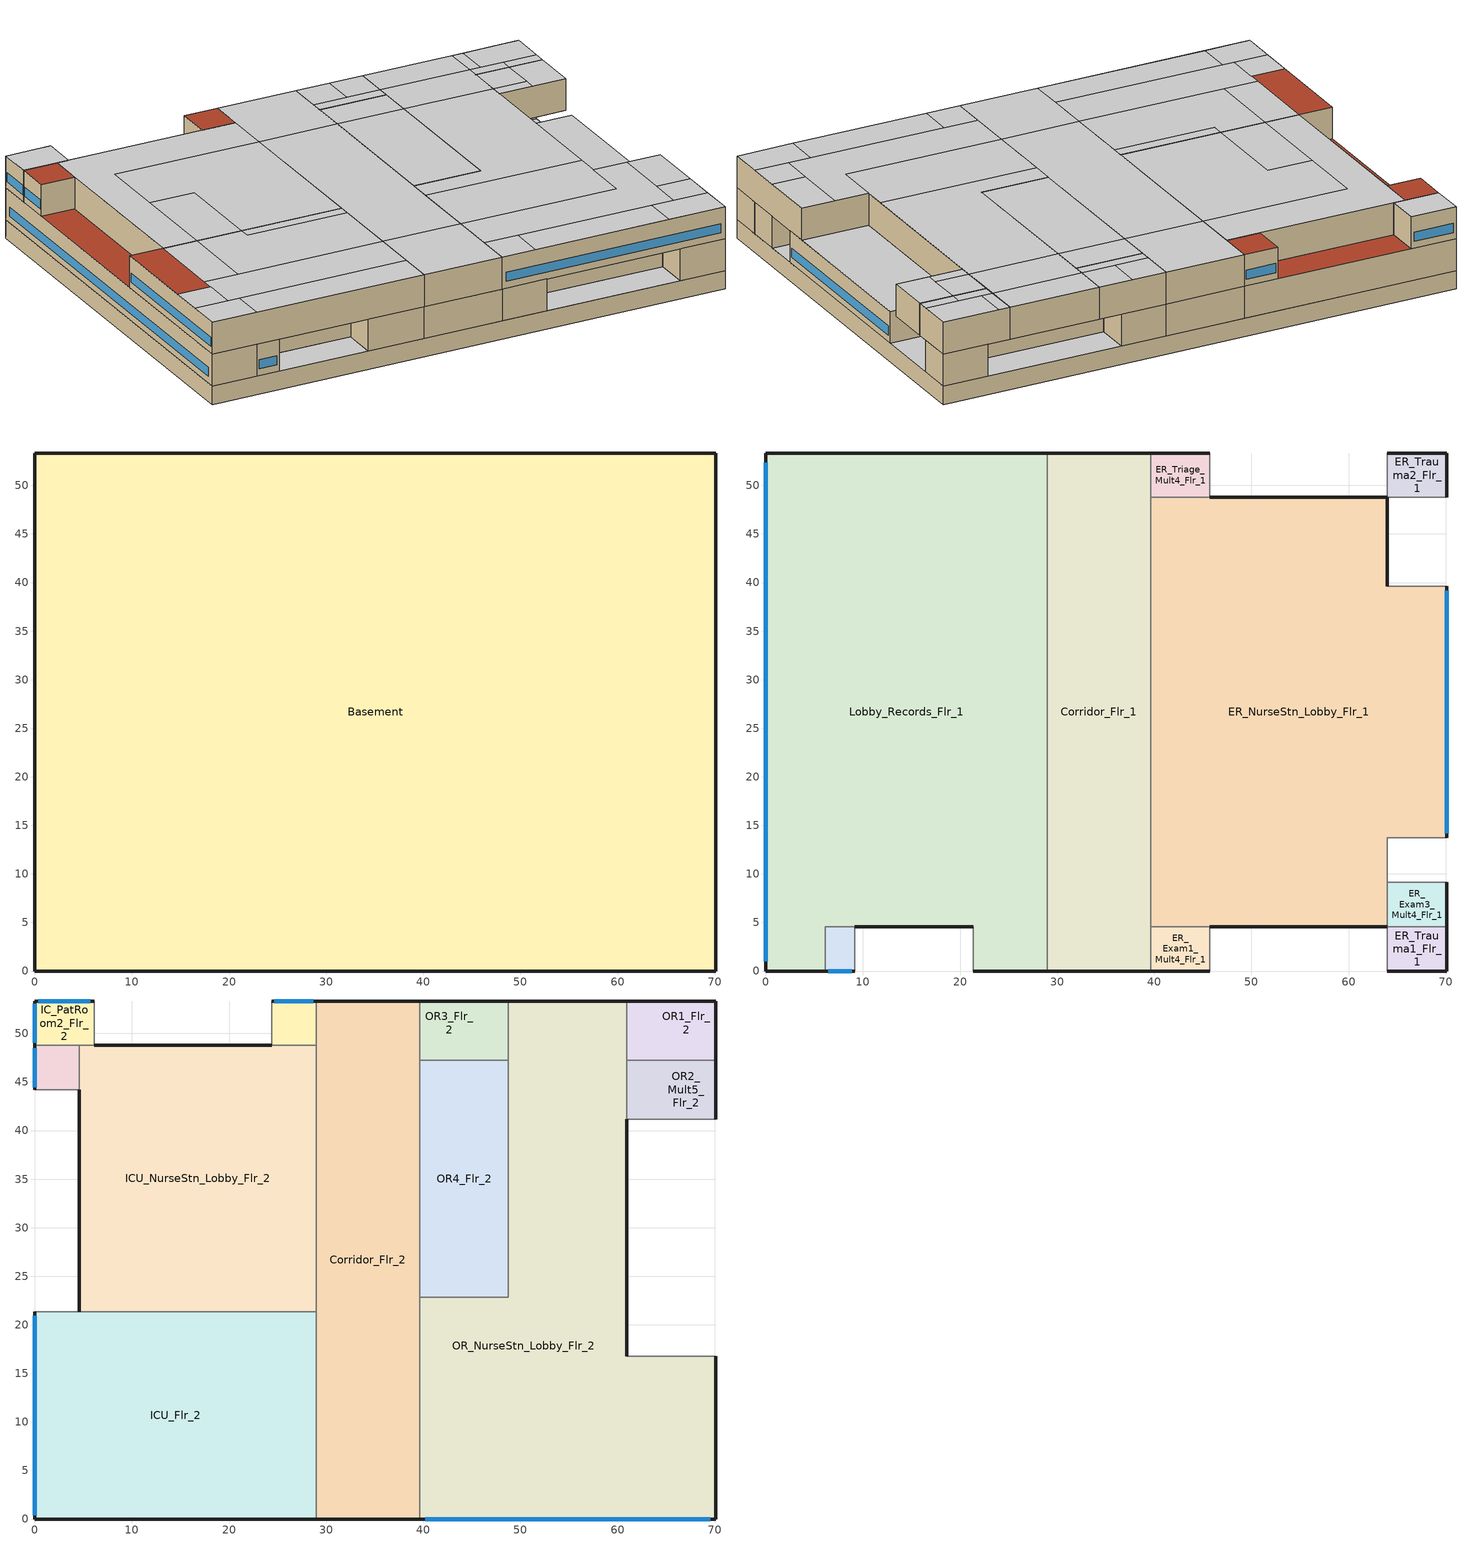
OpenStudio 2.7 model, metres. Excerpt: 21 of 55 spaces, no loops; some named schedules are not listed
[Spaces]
Basement
 floor ground (Basement Floor construction): 70.1,53.34 70.1,0 0,0 0,53.34 z-2.44
 wall ground (Basement Wall construction): 70.1,53.34 0,53.34 0,0 70.1,0 70.1,53.34 z-2.44:0
 ceiling adiabatic (Floor Adiabatic construction): 39.62,0 39.62,53.34 28.96,53.34 28.96,0 z0; 70.1,4.57 70.1,9.14 64.01,9.14 64.01,4.57 z0; 9.14,0 9.14,4.57 6.1,4.57 6.1,0 z0; 45.72,0 45.72,4.57 39.62,4.57 39.62,0 z0; 28.96,0 28.96,53.34 0,53.34 0,0 6.1,0 6.1,4.57 21.34,4.57 21.34,0 z0; 45.72,48.77 45.72,53.34 39.62,53.34 39.62,48.77 z0; 70.1,48.77 70.1,53.34 64.01,53.34 64.01,48.77 z0; 70.1,0 70.1,4.57 64.01,4.57 64.01,0 z0; 64.01,4.57 64.01,13.72 70.1,13.72 70.1,39.62 64.01,39.62 64.01,48.77 39.62,48.77 39.62,4.57 z0; 64.01,0 64.01,4.57 45.72,4.57 45.72,0 z0; 64.01,48.77 64.01,53.34 45.72,53.34 45.72,48.77 z0; 70.1,39.62 70.1,48.77 64.01,48.77 64.01,39.62 z0; 70.1,9.14 70.1,13.72 64.01,13.72 64.01,9.14 z0; 21.34,0 21.34,4.57 9.14,4.57 9.14,0 z0
ER_Exam3_Mult4_Flr_1
 floor adiabatic (Floor Adiabatic construction): 70.1,9.14 70.1,4.57 64.01,4.57 64.01,9.14 z0
 wall outside: 70.1,4.57 70.1,9.14 z0:4.27
 wall to ER_NurseStn_Lobby_Flr_1: 64.01,9.14 64.01,4.57 z0:4.27
 wall to ER_Trauma1_Flr_1: 64.01,4.57 70.1,4.57 z0:4.27
 wall adiabatic (Wall Adiabatic construction): 70.1,9.14 64.01,9.14 z0:4.27
Corridor_Flr_1
 floor adiabatic (Floor Adiabatic construction): 39.62,53.34 39.62,0 28.96,0 28.96,53.34 z0
 wall outside: 28.96,0 39.62,0 / 39.62,53.34 28.96,53.34 z0:4.27
 wall to Lobby_Records_Flr_1: 28.96,53.34 28.96,15.24 28.96,0 z0:4.27
 wall to ER_Exam1_Mult4_Flr_1: 39.62,0 39.62,4.57 z0:4.27
 wall to ER_Triage_Mult4_Flr_1: 39.62,48.77 39.62,53.34 z0:4.27
 wall to ER_NurseStn_Lobby_Flr_1: 39.62,4.57 39.62,48.77 z0:4.27
ER_NurseStn_Lobby_Flr_1
 floor adiabatic (Floor Adiabatic construction): 64.01,48.77 64.01,39.62 70.1,39.62 70.1,13.72 64.01,13.72 64.01,4.57 39.62,4.57 39.62,48.77 z0
 wall outside: 70.1,13.72 70.1,39.62 / 64.01,39.62 64.01,48.77 45.72,48.77 / 45.72,4.57 64.01,4.57 z0:4.27
 wall to ER_Triage_Mult4_Flr_1: 45.72,48.77 39.62,48.77 z0:4.27
 wall to ER_Exam1_Mult4_Flr_1: 39.62,4.57 45.72,4.57 z0:4.27
 wall adiabatic (Wall Adiabatic construction): 70.1,39.62 64.01,39.62 / 64.01,9.14 64.01,13.72 70.1,13.72 z0:4.27
 window: 70.1,14.2 70.1,39.14 z0.91:2.13
 ceiling adiabatic (Floor Adiabatic construction): 70.1,16.76 70.1,39.62 64.01,39.62 64.01,41.15 60.96,41.15 60.96,16.76 z4.27
ER_Trauma2_Flr_1
 floor adiabatic (Floor Adiabatic construction): 70.1,53.34 70.1,48.77 64.01,48.77 64.01,53.34 z0
 wall outside: 70.1,48.77 70.1,53.34 64.01,53.34 z0:4.27
 wall adiabatic (Wall Adiabatic construction): 64.01,53.34 64.01,48.77 70.1,48.77 z0:4.27
ER_Exam1_Mult4_Flr_1
 floor adiabatic (Floor Adiabatic construction): 45.72,4.57 45.72,0 39.62,0 39.62,4.57 z0
 wall outside: 39.62,0 45.72,0 z0:4.27
 wall adiabatic (Wall Adiabatic construction): 45.72,0 45.72,4.57 z0:4.27
Lobby_Records_Flr_1
 floor adiabatic (Floor Adiabatic construction): 28.96,53.34 28.96,0 21.34,0 21.34,4.57 6.1,4.57 6.1,0 0,0 0,53.34 z0
 wall outside: 28.96,53.34 0,53.34 0,0 6.1,0 / 21.34,0 28.96,0 / 9.14,4.57 21.34,4.57 z0:4.27
 wall to Office1_Mult4_Flr_1: 6.1,0 6.1,4.57 9.14,4.57 z0:4.27
 wall adiabatic (Wall Adiabatic construction): 21.34,4.57 21.34,0 z0:4.27
 window: 0,52.34 0,1 z0.91:2.13
 roof outside: 24.38,48.77 24.38,53.34 6.1,53.34 6.1,48.77 z4.27; 4.57,21.34 4.57,44.2 0,44.2 0,21.34 z4.27
Office1_Mult4_Flr_1
 floor adiabatic (Floor Adiabatic construction): 9.14,4.57 9.14,0 6.1,0 6.1,4.57 z0
 wall outside: 6.1,0 9.14,0 z0:4.27
 wall adiabatic (Wall Adiabatic construction): 9.14,0 9.14,4.57 z0:4.27
 window: 6.41,0 8.84,0 z0.91:2.13
ER_Triage_Mult4_Flr_1
 floor adiabatic (Floor Adiabatic construction): 45.72,53.34 45.72,48.77 39.62,48.77 39.62,53.34 z0
 wall outside: 45.72,53.34 39.62,53.34 z0:4.27
 wall adiabatic (Wall Adiabatic construction): 45.72,48.77 45.72,53.34 z0:4.27
ER_Trauma1_Flr_1
 floor adiabatic (Floor Adiabatic construction): 70.1,4.57 70.1,0 64.01,0 64.01,4.57 z0
 wall outside: 64.01,0 70.1,0 70.1,4.57 z0:4.27
 wall adiabatic (Wall Adiabatic construction): 64.01,4.57 64.01,0 z0:4.27
IC_PatRoom2_Flr_2
 floor to Lobby_Records_Flr_1: 6.1,53.34 6.1,48.77 0,48.77 0,53.34 z4.27
 wall outside: 6.1,53.34 0,53.34 0,48.77 z4.27:8.54
 wall to ICU_NurseStn_Lobby_Flr_2: 4.57,48.77 6.1,48.77 z4.27:8.54
 wall adiabatic (Wall Adiabatic construction): 6.1,48.77 6.1,53.34 z4.27:8.54
 wall to IC_PatRoom3_Mult6_Flr_2: 0,48.77 4.57,48.77 z4.27:8.54
 window: 5.73,53.34 0.37,53.34 / 0,53.07 0,49.04 z5.18:6.4
 ceiling to PatRoom8_Flr_3: 6.1,48.77 6.1,53.34 0,53.34 0,48.77 z8.54
ICU_Flr_2
 floor to Office1_Mult4_Flr_1: 9.14,4.57 9.14,0 6.1,0 6.1,4.57 z4.27
 floor to Lobby_Records_Flr_1: 28.96,21.34 28.96,0 21.34,0 21.34,4.57 6.1,4.57 6.1,0 0,0 0,21.34 z4.27
 floor adiabatic (Floor Adiabatic construction): 21.34,4.57 21.34,0 9.14,0 9.14,4.57 z4.27
 wall outside: 0,21.34 0,0 28.96,0 z4.27:8.54
 wall to Corridor_Flr_2: 28.96,0 28.96,21.34 z4.27:8.54
 wall to ICU_NurseStn_Lobby_Flr_2: 28.96,21.34 4.57,21.34 z4.27:8.54
 wall adiabatic (Wall Adiabatic construction): 4.57,21.34 0,21.34 z4.27:8.54
 window: 0,20.94 0,0.4 z5.18:6.4
 ceiling to PatRoom6_Flr_3: 6.1,0 6.1,4.57 0,4.57 0,0 z8.54
 ceiling to Corridor_NW_Flr_3: 9.14,10.67 9.14,21.34 4.57,21.34 4.57,10.67 z8.54
 ceiling to Lab_Flr_3: 28.96,10.67 28.96,19.81 15.24,19.81 15.24,21.34 9.14,21.34 9.14,10.67 z8.54
 ceiling to NurseStn_Lobby_Flr_3: 28.96,19.81 28.96,21.34 15.24,21.34 15.24,19.81 z8.54
 ceiling to PatRoom7_Mult10_Flr_3: 4.57,4.57 4.57,8.99 0,8.99 0,4.57 z8.54
 ceiling to Corridor_SE_Flr_3: 28.96,4.57 28.96,10.67 4.57,10.67 4.57,4.57 z8.54
 ceiling adiabatic (Floor Adiabatic construction): 28.96,0 28.96,4.57 6.1,4.57 6.1,0 z8.54
 roof outside: 4.57,8.99 4.57,21.34 0,21.34 0,8.99 z8.54
OR_NurseStn_Lobby_Flr_2
 floor to ER_Exam3_Mult4_Flr_1: 70.1,9.14 70.1,4.57 64.01,4.57 64.01,9.14 z4.27
 floor to ER_Exam1_Mult4_Flr_1: 45.72,4.57 45.72,0 39.62,0 39.62,4.57 z4.27
 floor to ER_Trauma1_Flr_1: 70.1,4.57 70.1,0 64.01,0 64.01,4.57 z4.27
 floor to ER_NurseStn_Lobby_Flr_1: 60.96,48.77 60.96,16.76 70.1,16.76 70.1,13.72 64.01,13.72 64.01,4.57 39.62,4.57 39.62,22.86 48.77,22.86 48.77,48.77 z4.27
 floor adiabatic (Floor Adiabatic construction): 60.96,53.34 60.96,48.77 48.77,48.77 48.77,53.34 z4.27; 64.01,4.57 64.01,0 45.72,0 45.72,4.57 z4.27; 70.1,13.72 70.1,9.14 64.01,9.14 64.01,13.72 z4.27
 wall outside: 60.96,53.34 48.77,53.34 / 39.62,0 70.1,0 70.1,16.76 / 60.96,16.76 60.96,41.15 z4.27:8.54
 wall to OR4_Flr_2: 48.77,47.24 48.77,22.86 39.62,22.86 z4.27:8.54
 wall to Corridor_Flr_2: 39.62,22.86 39.62,0 z4.27:8.54
 wall adiabatic (Wall Adiabatic construction): 70.1,16.76 60.96,16.76 z4.27:8.54
 wall to OR1_Flr_2: 60.96,47.24 60.96,53.34 z4.27:8.54
 wall to OR2_Mult5_Flr_2: 60.96,41.15 60.96,47.24 z4.27:8.54
 wall to OR3_Flr_2: 48.77,53.34 48.77,47.24 z4.27:8.54
 window: 40.2,0 69.53,0 z5.18:6.4
 ceiling to PatRoom3_Mult10_Flr_3: 70.1,4.57 70.1,8.99 65.53,8.99 65.53,4.57 z8.54
 ceiling to Corridor_NW_Flr_3: 60.96,42.67 60.96,48.77 48.77,48.77 48.77,42.67 z8.54
 ceiling adiabatic (Floor Adiabatic construction): 60.96,48.77 60.96,53.34 48.77,53.34 48.77,48.77 z8.54; 62.48,0 62.48,4.57 44.2,4.57 44.2,0 z8.54; 70.1,8.99 70.1,16.76 65.53,16.76 65.53,8.99 z8.54
 ceiling to PatRoom1_Mult10_Flr_3: 44.2,0 44.2,4.57 39.62,4.57 39.62,0 z8.54
 ceiling to PhysTherapy_Flr_3: 60.96,19.81 60.96,42.67 48.77,42.67 48.77,22.86 39.62,22.86 39.62,19.81 z8.54
 ceiling to PatRoom2_Flr_3: 70.1,0 70.1,4.57 62.48,4.57 62.48,0 z8.54
 ceiling to Corridor_SE_Flr_3: 65.53,4.57 65.53,16.76 60.96,16.76 60.96,10.67 39.62,10.67 39.62,4.57 z8.54
 ceiling to NurseStn_Lobby_Flr_3: 60.96,10.67 60.96,19.81 39.62,19.81 39.62,10.67 z8.54
Corridor_Flr_2
 floor to Corridor_Flr_1: 39.62,53.34 39.62,0 28.96,0 28.96,53.34 z4.27
 wall outside: 28.96,0 39.62,0 / 39.62,53.34 28.96,53.34 z4.27:8.54
 wall to OR4_Flr_2: 39.62,22.86 39.62,47.24 z4.27:8.54
 wall to IC_PatRoom1_Mult5_Flr_2: 28.96,53.34 28.96,48.77 z4.27:8.54
 wall to OR3_Flr_2: 39.62,47.24 39.62,53.34 z4.27:8.54
 wall to ICU_NurseStn_Lobby_Flr_2: 28.96,48.77 28.96,21.34 z4.27:8.54
 ceiling to Corridor_NW_Flr_3: 39.62,42.67 39.62,53.34 28.96,53.34 28.96,42.67 z8.54
 ceiling to Corridor_SE_Flr_3: 39.62,0 39.62,10.67 28.96,10.67 28.96,0 z8.54
 ceiling to NurseStn_Lobby_Flr_3: 39.62,10.67 39.62,42.67 28.96,42.67 28.96,10.67 z8.54
OR2_Mult5_Flr_2
 floor to ER_NurseStn_Lobby_Flr_1: 64.01,47.24 64.01,41.15 60.96,41.15 60.96,47.24 z4.27
 floor adiabatic (Floor Adiabatic construction): 70.1,47.24 70.1,41.15 64.01,41.15 64.01,47.24 z4.27
 wall outside: 70.1,41.15 70.1,47.24 z4.27:8.54
 wall adiabatic (Wall Adiabatic construction): 60.96,41.15 70.1,41.15 z4.27:8.54
 wall to OR1_Flr_2: 70.1,47.24 60.96,47.24 z4.27:8.54
 ceiling to Corridor_NW_Flr_3: 65.53,42.67 65.53,47.24 60.96,47.24 60.96,42.67 z8.54
 ceiling to Corridor_SE_Flr_3: 65.53,41.15 65.53,42.67 60.96,42.67 60.96,41.15 z8.54
 ceiling adiabatic (Floor Adiabatic construction): 70.1,41.15 70.1,47.24 65.53,47.24 65.53,41.15 z8.54
ICU_NurseStn_Lobby_Flr_2
 floor to Lobby_Records_Flr_1: 28.96,48.77 28.96,21.34 4.57,21.34 4.57,48.77 z4.27
 wall outside: 24.38,48.77 6.1,48.77 / 4.57,44.2 4.57,21.34 z4.27:8.54
 wall to IC_PatRoom3_Mult6_Flr_2: 4.57,48.77 4.57,44.2 z4.27:8.54
 wall to IC_PatRoom1_Mult5_Flr_2: 28.96,48.77 24.38,48.77 z4.27:8.54
 ceiling to Corridor_NW_Flr_3: 9.14,21.34 9.14,42.67 28.96,42.67 28.96,48.77 4.57,48.77 4.57,21.34 z8.54
 ceiling to Lab_Flr_3: 15.24,21.34 15.24,33.53 9.14,33.53 9.14,21.34 z8.54
 ceiling to NurseStn_Lobby_Flr_3: 28.96,21.34 28.96,42.67 9.14,42.67 9.14,33.53 15.24,33.53 15.24,21.34 z8.54
OR3_Flr_2
 floor to ER_Triage_Mult4_Flr_1: 45.72,53.34 45.72,48.77 39.62,48.77 39.62,53.34 z4.27
 floor to ER_NurseStn_Lobby_Flr_1: 48.77,48.77 48.77,47.24 39.62,47.24 39.62,48.77 z4.27
 floor adiabatic (Floor Adiabatic construction): 48.77,53.34 48.77,48.77 45.72,48.77 45.72,53.34 z4.27
 wall outside: 48.77,53.34 39.62,53.34 z4.27:8.54
 wall to OR4_Flr_2: 39.62,47.24 48.77,47.24 z4.27:8.54
 ceiling to PatRoom5_Mult10_Flr_3: 44.2,48.77 44.2,53.34 39.62,53.34 39.62,48.77 z8.54
 ceiling to Corridor_NW_Flr_3: 48.77,47.24 48.77,48.77 39.62,48.77 39.62,47.24 z8.54
 ceiling adiabatic (Floor Adiabatic construction): 48.77,48.77 48.77,53.34 44.2,53.34 44.2,48.77 z8.54
OR4_Flr_2
 floor to ER_NurseStn_Lobby_Flr_1: 48.77,47.24 48.77,22.86 39.62,22.86 39.62,47.24 z4.27
 ceiling to Corridor_NW_Flr_3: 48.77,42.67 48.77,47.24 39.62,47.24 39.62,42.67 z8.54
 ceiling to PhysTherapy_Flr_3: 48.77,22.86 48.77,42.67 39.62,42.67 39.62,22.86 z8.54
IC_PatRoom3_Mult6_Flr_2
 floor to Lobby_Records_Flr_1: 4.57,48.77 4.57,44.2 0,44.2 0,48.77 z4.27
 wall outside: 0,48.77 0,44.2 z4.27:8.54
 wall adiabatic (Wall Adiabatic construction): 0,44.2 4.57,44.2 z4.27:8.54
 window: 0,48.49 0,44.47 z5.18:6.4
 roof outside: 4.57,44.2 4.57,48.77 0,48.77 0,44.2 z8.54
OR1_Flr_2
 floor to ER_Trauma2_Flr_1: 70.1,53.34 70.1,48.77 64.01,48.77 64.01,53.34 z4.27
 floor to ER_NurseStn_Lobby_Flr_1: 64.01,48.77 64.01,47.24 60.96,47.24 60.96,48.77 z4.27
 floor adiabatic (Floor Adiabatic construction): 64.01,53.34 64.01,48.77 60.96,48.77 60.96,53.34 z4.27; 70.1,48.77 70.1,47.24 64.01,47.24 64.01,48.77 z4.27
 wall outside: 70.1,47.24 70.1,53.34 60.96,53.34 z4.27:8.54
 ceiling to Corridor_NW_Flr_3: 65.53,47.24 65.53,48.77 60.96,48.77 60.96,47.24 z8.54
 ceiling to PatRoom4_Flr_3: 70.1,48.77 70.1,53.34 62.48,53.34 62.48,48.77 z8.54
 ceiling adiabatic (Floor Adiabatic construction): 70.1,47.24 70.1,48.77 65.53,48.77 65.53,47.24 z8.54; 62.48,48.77 62.48,53.34 60.96,53.34 60.96,48.77 z8.54
IC_PatRoom1_Mult5_Flr_2
 floor to Lobby_Records_Flr_1: 28.96,53.34 28.96,48.77 24.38,48.77 24.38,53.34 z4.27
 wall outside: 28.96,53.34 24.38,53.34 z4.27:8.54
 wall adiabatic (Wall Adiabatic construction): 24.38,53.34 24.38,48.77 z4.27:8.54
 window: 28.68,53.34 24.66,53.34 z5.18:6.4
 roof outside: 28.96,48.77 28.96,53.34 24.38,53.34 24.38,48.77 z8.54
[ClimateZones]
Climate Zone Institution Name 1=ASHRAE; Climate Zone Document Name 1=ANSI/ASHRAE Standard 169; Climate Zone Document Year 1=2006; Climate Zone Value 1=4A
[Building]
-Hospital-ASHRAE 169-2013-4A created: 2019-04-24 11:09:22 -0700: Default Construction Set=90.1-2013 - Hospital - ASHRAE 169-2013-4A; Standards Number of Stories=6; Standards Number of Above Ground Stories=5; Standards Building Type=Hospital
[Site]
New York-John F Kennedy Intl AP_NY_USA: Latitude {deg}=40.65; Longitude {deg}=-73.8; Time Zone {hr}=-5; Elevation {m}=5; Terrain=City
[Site:WaterMainsTemperature]
Calculation Method=Correlation; Annual Average Outdoor Air Temperature {C}=12.4667; Maximum Difference In Monthly Average Outdoor Air Temperatures {deltaC}=25.2
[SizingPeriod:DesignDay] Barometric Pressure {Pa}=101241; Sky Clearness=0; Rain Indicator=0; Snow Indicator=0; Day of Month=21; Daylight Saving Time Indicator=0; Humidity Indicating Type=Wetbulb; Dry-Bulb Temperature Range Modifier Type=DefaultMultipliers
Name | Maximum Dry-Bulb Temperature {C} | Daily Dry-Bulb Temperature Range {deltaC} | Humidity Indicating Conditions at Maximum Dry-Bulb | Wind Speed {m/s} | Wind Direction {deg} | Month | Day Type | Solar Model Indicator | ASHRAE Taub | ASHRAE Taud
New.York-John.F.Kennedy.Intl.AP_NY_USA Ann Htg 99.6% Condns DB | -10.7 | 0 | -10.7 | 7.5 | 320 | 1 | WinterDesignDay | ASHRAEClearSky
New.York-John.F.Kennedy.Intl.AP_NY_USA Ann Clg .4% Condns DB=>MWB | 32.1 | 7.4 | 23.1 | 5.6 | 230 | 7 | SummerDesignDay | ASHRAETau | 0.541 | 1.8
[Site:GroundTemperature:BuildingSurface]
20.72, 20.67, 20.67, 20.7, 20.74, 22.94, 23.33, 23.42, 23.45, 21.24, 20.92, 20.8
[Material:NoMass] Thermal Absorptance=0.9; Solar Absorptance=0.7
Name | Roughness | Thermal Resistance {m2-K/W} | Visible Absorptance
CP02 CARPET PAD | VeryRough | 0.21648 | 0.8
Nonres_Floor_Insulation | MediumSmooth | 2.88292 | 0.7
Typical Insulation R-14.97 | Smooth | 2.63723 | 0.7
Typical Carpet Pad | Smooth | 0.21648 | 0.8
Typical Insulation R-7.23 | Smooth | 1.27273 | 0.7
Typical Insulation R-30.13 | Smooth | 5.30668 | 0.7
Typical Insulation R-1.15 | Smooth | 0.202509 | 0.7
Typical Insulation R-1.15 1 | Smooth | 0.202527 | 0.7
[Material]
Name | Roughness | Thickness {m} | Conductivity {W/m-K} | Density {kg/m3} | Specific Heat {J/kg-K} | Thermal Absorptance | Solar Absorptance | Visible Absorptance
100mm Normalweight concrete floor | MediumSmooth | 0.1016 | 2.31 | 2322 | 832
G01 13mm gypsum board | Smooth | 0.0127 | 0.16 | 800 | 1090 | 0.9 | 0.7 | 0.5
M10 200mm concrete block basement wall | MediumRough | 0.2032 | 1.326 | 1842 | 912
4 in. Normalweight Concrete Floor | MediumRough | 0.1016 | 2.31 | 2322 | 832 | 0.9 | 0.7 | 0.7
1IN Stucco | Smooth | 0.0253 | 0.6918 | 1858 | 837 | 0.9 | 0.7 | 0.92
8IN CONCRETE HW RefBldg | Rough | 0.2032 | 1.311 | 2240 | 836.8 | 0.9 | 0.7 | 0.7
1/2IN Gypsum | Smooth | 0.0127 | 0.16 | 784.9 | 830 | 0.9 | 0.4 | 0.4
Roof Membrane | VeryRough | 0.0095 | 0.16 | 1121.29 | 1460 | 0.9 | 0.7 | 0.7
Metal Roof Surface; F08 Metal surface | Smooth | 0.0008 | 45.28 | 7824 | 500 | 0.9 | 0.7 | 0.7
8 in. Normalweight Concrete Floor | MediumRough | 0.2032 | 2.31 | 2322 | 832 | 0.9 | 0.7 | 0.7
8 in. Concrete Block Basement Wall | MediumRough | 0.2032 | 1.326 | 1842 | 912 | 0.9 | 0.7 | 0.7
G05 25mm wood | MediumSmooth | 0.0254 | 0.15 | 608 | 1630 | 0.9 | 0.5 | 0.5
Std Wood 6inch | MediumSmooth | 0.15 | 0.12 | 540 | 1210 | 0.9 | 0.7 | 0.7
[Construction]
Floor Adiabatic construction: CP02 CARPET PAD, 100mm Normalweight concrete floor, Nonres_Floor_Insulation
Wall Adiabatic construction; Typical Interior Wall: G01 13mm gypsum board, G01 13mm gypsum board
Basement Wall construction: M10 200mm concrete block basement wall
Basement Floor construction: M10 200mm concrete block basement wall, CP02 CARPET PAD
Typical Insulated Exterior Mass Floor R-17.54: Typical Insulation R-14.97, 4 in. Normalweight Concrete Floor, Typical Carpet Pad
Typical Insulated Exterior Mass Wall R-9.62: 1IN Stucco, 8IN CONCRETE HW RefBldg, Typical Insulation R-7.23, 1/2IN Gypsum
Typical IEAD Roof R-31.25: Roof Membrane, Typical Insulation R-30.13, Metal Roof Surface
Typical Interior Floor: 100mm Normalweight concrete floor, CP02 CARPET PAD
Typical Interior Ceiling: CP02 CARPET PAD, 100mm Normalweight concrete floor
Typical Insulated Carpeted 8in Slab Floor: 8 in. Normalweight Concrete Floor, Typical Carpet Pad
Typical Insulated Basement Mass Wall: 8 in. Concrete Block Basement Wall
U 0.48 SHGC 0.40 Dbl Ref-D Clr 6mm/13mm: REF D CLEAR 6MM, AIR 13MM, CLEAR 6MM
Typical Insulated Metal Door R-2.0: F08 Metal surface, Typical Insulation R-1.15
U 0.44 SHGC 0.26 Dbl Ref-B-H Clr 6mm/13mm Air: REF B CLEAR HI 6MM, AIR 13MM, CLEAR 6MM
Typical Overhead Door R-2.0: Typical Insulation R-1.15 1
Window_U_0.50_SHGC_0.40_Skylight_Frame_Width_0.430_in: Glass_2052_LayerAvg, Gap_1_W_0_0038, Glass_2027F_LayerAvg
Typical Interior Window: Clear 3mm
Typical Interior Door; Typical Interior Partition: G05 25mm wood
InteriorFurnishings: Std Wood 6inch
[DefaultConstructionSet]
90.1-2013 - Hospital - ASHRAE 169-2013-4A: Default Exterior Surface Constructions=Default Surface Constructions 1; Default Interior Surface Constructions=Default Surface Constructions 2; Default Ground Contact Surface Constructions=Default Surface Constructions 3; Default Exterior SubSurface Constructions=Default Sub Surface Constructions 1; Default Interior SubSurface Constructions=Default Sub Surface Constructions 2; Interior Partition Construction=Typical Interior Partition
[DefaultSurfaceConstructions]
Name | Floor Construction | Wall Construction | Roof Ceiling Construction
Default Surface Constructions 1 | Typical Insulated Exterior Mass Floor R-17.54 | Typical Insulated Exterior Mass Wall R-9.62 | Typical IEAD Roof R-31.25
Default Surface Constructions 2 | Typical Interior Floor | Typical Interior Wall | Typical Interior Ceiling
Default Surface Constructions 3 | Typical Insulated Carpeted 8in Slab Floor | Typical Insulated Basement Mass Wall
[DefaultSubSurfaceConstructions]
Name | Fixed Window Construction | Operable Window Construction | Door Construction | Glass Door Construction | Overhead Door Construction | Skylight Construction | Tubular Daylight Dome Construction | Tubular Daylight Diffuser Construction
Default Sub Surface Constructions 1 | U 0.48 SHGC 0.40 Dbl Ref-D Clr 6mm/13mm | U 0.48 SHGC 0.40 Dbl Ref-D Clr 6mm/13mm | Typical Insulated Metal Door R-2.0 | U 0.44 SHGC 0.26 Dbl Ref-B-H Clr 6mm/13mm Air | Typical Overhead Door R-2.0 | Window_U_0.50_SHGC_0.40_Skylight_Frame_Width_0.430_in | Typical Interior Window | Typical Interior Window
Default Sub Surface Constructions 2 | Typical Interior Window | Typical Interior Window | Typical Interior Door
[WindowMaterial:Glazing] Optical Data Type=SpectralAverage; Infrared Transmittance at Normal Incidence=0; Dirt Correction Factor for Solar and Visible Transmittance=1; Solar Diffusing=No
Name | Thickness {m} | Solar Transmittance at Normal Incidence | Front Side Solar Reflectance at Normal Incidence | Back Side Solar Reflectance at Normal Incidence | Visible Transmittance at Normal Incidence | Front Side Visible Reflectance at Normal Incidence | Back Side Visible Reflectance at Normal Incidence | Front Side Infrared Hemispherical Emissivity | Back Side Infrared Hemispherical Emissivity | Conductivity {W/m-K}
REF D CLEAR 6MM | 0.006 | 0.429 | 0.308 | 0.379 | 0.334 | 0.453 | 0.505 | 0.84 | 0.82 | 0.9
CLEAR 6MM | 0.006 | 0.775 | 0.071 | 0.071 | 0.881 | 0.08 | 0.08 | 0.84 | 0.84 | 0.9
REF B CLEAR HI 6MM | 0.006 | 0.24 | 0.16 | 0.32 | 0.3 | 0.16 | 0.29 | 0.84 | 0.6 | 0.9
Glass_2052_LayerAvg | 0.00837 | 0.507767 | 0.054228 | 0.0544931 | 0.586833 | 0.05805 | 0.058397 | 0.84 | 0.84 | 1
Glass_2027F_LayerAvg | 0.004 | 0.369744 | 0.470069 | 0.340935 | 0.765222 | 0.0546 | 0.073741 | 0.03675 | 0.84 | 1
Clear 3mm | 0.003 | 0.837 | 0.075 | 0.075 | 0.898 | 0.081 | 0.081 | 0.84 | 0.84 | 0.9
[WindowMaterial:Gas] Gas Type=Air
Name | Thickness {m}
AIR 13MM | 0.0127
Gap_1_W_0_0038 | 0.0038
[Space] Part of Total Floor Area=Yes
Name | Space Type | Building Story | Thermal Zone
ER_Exam3_Mult4_Flr_1 | Hospital ER_Exam | Building Story 2 | ER_Exam3_Mult4_Flr_1 ZN
IC_PatRoom2_Flr_2 | Hospital ICU_PatRm | Building Story 3 | IC_PatRoom2_Flr_2 ZN
ER_Trauma1_Flr_1 | Hospital ER_Trauma | Building Story 2 | ER_Trauma1_Flr_1 ZN
Corridor_Flr_1 | Hospital Corridor | Building Story 2 | Corridor_Flr_1 ZN
ER_NurseStn_Lobby_Flr_1 | Hospital ER_NurseStn | Building Story 2 | ER_NurseStn_Lobby_Flr_1 ZN
ICU_Flr_2 | Hospital ICU_Open | Building Story 3 | ICU_Flr_2 ZN
OR_NurseStn_Lobby_Flr_2 | Hospital NurseStn | Building Story 3 | OR_NurseStn_Lobby_Flr_2 ZN
Corridor_Flr_2 | Hospital Corridor | Building Story 3 | Corridor_Flr_2 ZN
ER_Trauma2_Flr_1 | Hospital ER_Trauma | Building Story 2 | ER_Trauma2_Flr_1 ZN
ER_Exam1_Mult4_Flr_1 | Hospital ER_Exam | Building Story 2 | ER_Exam1_Mult4_Flr_1 ZN
IC_PatRoom3_Mult6_Flr_2 | Hospital ICU_PatRm | Building Story 3 | IC_PatRoom3_Mult6_Flr_2 ZN
Lobby_Records_Flr_1 | Hospital Lobby | Building Story 2 | Lobby_Records_Flr_1 ZN
Office1_Mult4_Flr_1 | Hospital HospitalOfficeFlr1 | Building Story 2 | Office1_Mult4_Flr_1 ZN
Basement | Hospital Basement | Building Story 1 | Basement ZN
OR4_Flr_2 | Hospital OR | Building Story 3 | OR4_Flr_2 ZN
OR2_Mult5_Flr_2 | Hospital OR | Building Story 3 | OR2_Mult5_Flr_2 ZN
ICU_NurseStn_Lobby_Flr_2 | Hospital ICU_NurseStn | Building Story 3 | ICU_NurseStn_Lobby_Flr_2 ZN
OR3_Flr_2 | Hospital OR | Building Story 3 | OR3_Flr_2 ZN
OR1_Flr_2 | Hospital OR | Building Story 3 | OR1_Flr_2 ZN
ER_Triage_Mult4_Flr_1 | Hospital ER_Triage | Building Story 2 | ER_Triage_Mult4_Flr_1 ZN
IC_PatRoom1_Mult5_Flr_2 | Hospital ICU_PatRm | Building Story 3 | IC_PatRoom1_Mult5_Flr_2 ZN
[BuildingStory]
Name | Nominal Z Coordinate {m}
Building Story 1 | -2.439
Building Story 2 | 0
Building Story 3 | 4.2683
[SpaceType] Standards Building Type=Hospital
Name | Default Schedule Set | Design Specification Outdoor Air Object | Standards Space Type
Hospital Corridor | Hospital Corridor Schedule Set | Hospital Corridor Ventilation | Corridor
Hospital ER_Exam | Hospital ER_Exam Schedule Set | Hospital ER_Exam Ventilation | ER_Exam
Hospital ER_NurseStn | Hospital ER_NurseStn Schedule Set | Hospital ER_NurseStn Ventilation | ER_NurseStn
Hospital ER_Trauma | Hospital ER_Trauma Schedule Set | Hospital ER_Trauma Ventilation | ER_Trauma
Hospital ER_Triage | Hospital ER_Triage Schedule Set | Hospital ER_Triage Ventilation | ER_Triage
Hospital ICU_NurseStn | Hospital ICU_NurseStn Schedule Set | Hospital ICU_NurseStn Ventilation | ICU_NurseStn
Hospital ICU_Open | Hospital ICU_Open Schedule Set | Hospital ICU_Open Ventilation | ICU_Open
Hospital ICU_PatRm | Hospital ICU_PatRm Schedule Set | Hospital ICU_PatRm Ventilation | ICU_PatRm
Hospital Lobby | Hospital Lobby Schedule Set | Hospital Lobby Ventilation | Lobby
Hospital NurseStn | Hospital NurseStn Schedule Set | Hospital NurseStn Ventilation | NurseStn
Hospital OR | Hospital OR Schedule Set | Hospital OR Ventilation | OR
Hospital Basement | Hospital Basement Schedule Set | Hospital Basement Ventilation | Basement
Hospital HospitalOfficeFlr1 | Hospital HospitalOfficeFlr1 Schedule Set | Hospital HospitalOfficeFlr1 Ventilation | HospitalOfficeFlr1
[People:Definition] Number of People Calculation Method=People/Area; Fraction Radiant=0.3
Name | People per Space Floor Area {person/m2}
Hospital Basement People Definition | 0.0269098
Hospital Corridor People Definition | 0.0107639
Hospital ER_Exam People Definition; Hospital ER_Trauma People Definition; Hospital ER_Triage People Definition | 0.215278
Hospital ER_NurseStn People Definition; Hospital ICU_NurseStn People Definition; Hospital NurseStn People Definition | 0.0143483
Hospital HospitalOfficeFlr1 People Definition | 0.0752397
Hospital ICU_Open People Definition; Hospital ICU_PatRm People Definition; Hospital OR People Definition | 0.0538196
Hospital Lobby People Definition | 0.014316
[People] Work Efficiency Schedule=Work Efficiency Schedule; Clothing Insulation Schedule=Clothing Schedule; Air Velocity Schedule=Air Velocity Schedule; Multiplier=1
Name | People Definition | Space or SpaceType
Hospital Basement People | Hospital Basement People Definition | Hospital Basement
Hospital Corridor People | Hospital Corridor People Definition | Hospital Corridor
Hospital ER_Exam People | Hospital ER_Exam People Definition | Hospital ER_Exam
Hospital ER_NurseStn People | Hospital ER_NurseStn People Definition | Hospital ER_NurseStn
Hospital ER_Trauma People | Hospital ER_Trauma People Definition | Hospital ER_Trauma
Hospital ER_Triage People | Hospital ER_Triage People Definition | Hospital ER_Triage
Hospital HospitalOfficeFlr1 People | Hospital HospitalOfficeFlr1 People Definition | Hospital HospitalOfficeFlr1
Hospital ICU_NurseStn People | Hospital ICU_NurseStn People Definition | Hospital ICU_NurseStn
Hospital ICU_Open People | Hospital ICU_Open People Definition | Hospital ICU_Open
Hospital ICU_PatRm People | Hospital ICU_PatRm People Definition | Hospital ICU_PatRm
Hospital Lobby People | Hospital Lobby People Definition | Hospital Lobby
Hospital NurseStn People | Hospital NurseStn People Definition | Hospital NurseStn
Hospital OR People | Hospital OR People Definition | Hospital OR
[Lights:Definition] Design Level Calculation Method=Watts/Area; Fraction Radiant=0.7; Fraction Visible=0.2
Name | Watts per Space Floor Area {W/m2}
Hospital Basement Lights Definition; Hospital HospitalOfficeFlr1 Lights Definition | 8.82641
Hospital Corridor Lights Definition | 10.6563
Hospital ER_Exam Lights Definition; Hospital ER_Trauma Lights Definition; Hospital ER_Triage Lights Definition | 17.8681
Hospital ER_NurseStn Lights Definition | 8.46043
Hospital ICU_NurseStn Lights Definition | 7.64238
Hospital ICU_Open Lights Definition | 12.3785
Hospital ICU_PatRm Lights Definition | 6.67362
Hospital Lobby Lights Definition | 9.77363
Hospital NurseStn Lights Definition | 8.86946
Hospital OR Lights Definition | 26.6945
[Lights] Fraction Replaceable=1
Name | Lights Definition | Space or SpaceType
Hospital Basement Lights | Hospital Basement Lights Definition | Hospital Basement
Hospital Corridor Lights | Hospital Corridor Lights Definition | Hospital Corridor
Hospital ER_Exam Lights | Hospital ER_Exam Lights Definition | Hospital ER_Exam
Hospital ER_NurseStn Lights | Hospital ER_NurseStn Lights Definition | Hospital ER_NurseStn
Hospital ER_Trauma Lights | Hospital ER_Trauma Lights Definition | Hospital ER_Trauma
Hospital ER_Triage Lights | Hospital ER_Triage Lights Definition | Hospital ER_Triage
Hospital HospitalOfficeFlr1 Lights | Hospital HospitalOfficeFlr1 Lights Definition | Hospital HospitalOfficeFlr1
Hospital ICU_NurseStn Lights | Hospital ICU_NurseStn Lights Definition | Hospital ICU_NurseStn
Hospital ICU_Open Lights | Hospital ICU_Open Lights Definition | Hospital ICU_Open
Hospital ICU_PatRm Lights | Hospital ICU_PatRm Lights Definition | Hospital ICU_PatRm
Hospital Lobby Lights | Hospital Lobby Lights Definition | Hospital Lobby
Hospital NurseStn Lights | Hospital NurseStn Lights Definition | Hospital NurseStn
Hospital OR Lights | Hospital OR Lights Definition | Hospital OR
[ElectricEquipment:Definition] Design Level Calculation Method=Watts/Area; Fraction Radiant=0.5
Name | Watts per Space Floor Area {W/m2}
Hospital Basement Elec Equip Definition | 8.07293
Hospital ER_Exam Elec Equip Definition | 16.1459
Hospital ER_NurseStn Elec Equip Definition | 14.6389
Hospital ER_Trauma Elec Equip Definition; Hospital OR Elec Equip Definition | 43.0556
Hospital ER_Triage Elec Equip Definition; Hospital ICU_NurseStn Elec Equip Definition | 21.5278
Hospital HospitalOfficeFlr1 Elec Equip Definition | 11.8403
Hospital ICU_Open Elec Equip Definition; Hospital ICU_PatRm Elec Equip Definition | 32.2917
Hospital Lobby Elec Equip Definition | 1.07639
Hospital NurseStn Elec Equip Definition | 11.1945
[ElectricEquipment]
Name | Electric Equipment Definition | Space or SpaceType
Hospital Basement Elec Equip | Hospital Basement Elec Equip Definition | Hospital Basement
Hospital ER_Exam Elec Equip | Hospital ER_Exam Elec Equip Definition | Hospital ER_Exam
Hospital ER_NurseStn Elec Equip | Hospital ER_NurseStn Elec Equip Definition | Hospital ER_NurseStn
Hospital ER_Trauma Elec Equip | Hospital ER_Trauma Elec Equip Definition | Hospital ER_Trauma
Hospital ER_Triage Elec Equip | Hospital ER_Triage Elec Equip Definition | Hospital ER_Triage
Hospital HospitalOfficeFlr1 Elec Equip | Hospital HospitalOfficeFlr1 Elec Equip Definition | Hospital HospitalOfficeFlr1
Hospital ICU_NurseStn Elec Equip | Hospital ICU_NurseStn Elec Equip Definition | Hospital ICU_NurseStn
Hospital ICU_Open Elec Equip | Hospital ICU_Open Elec Equip Definition | Hospital ICU_Open
Hospital ICU_PatRm Elec Equip | Hospital ICU_PatRm Elec Equip Definition | Hospital ICU_PatRm
Hospital Lobby Elec Equip | Hospital Lobby Elec Equip Definition | Hospital Lobby
Hospital NurseStn Elec Equip | Hospital NurseStn Elec Equip Definition | Hospital NurseStn
Hospital OR Elec Equip | Hospital OR Elec Equip Definition | Hospital OR
[DesignSpecification:OutdoorAir] Outdoor Air Method=Sum; Outdoor Air Flow per Person {m3/s-person}=0; Outdoor Air Flow Rate {m3/s}=0; Outdoor Air Flow Air Changes per Hour {1/hr}=0
Name | Outdoor Air Flow per Floor Area {m3/s-m2}
Hospital Basement Ventilation | 0.000368275
Hospital Corridor Ventilation | 0.0003048
Hospital ER_Exam Ventilation; Hospital ER_Trauma Ventilation; Hospital ER_Triage Ventilation; Hospital ICU_Open Ventilation; Hospital ICU_PatRm Ventilation | 0.00237128
Hospital ER_NurseStn Ventilation; Hospital ICU_NurseStn Ventilation; Hospital NurseStn Ventilation | 0.000338658
Hospital HospitalOfficeFlr1 Ventilation | 0.000482346
Hospital Lobby Ventilation | 0.000338582
Hospital OR Ventilation | 0.00355692
[DefaultScheduleSet] People Activity Level Schedule=Hospital ACTIVITY_SCH; Infiltration Schedule=Hospital INFIL_SCH_PNNL
Name | Number of People Schedule | Lighting Schedule | Electric Equipment Schedule
Hospital Basement Schedule Set | Hospital BLDG_OCC_SCH | Hospital BLDG_LIGHT_OFFICE_BSMT_SCH | Hospital BLDG_EQUIP_SCH
Hospital Corridor Schedule Set | Hospital BLDG_OCC_EXTD_SCH | Hospital BLDG_LIGHT_CORRIDOR_SCH | Hospital BLDG_EQUIP_SCH
Hospital ER_Exam Schedule Set; Hospital ER_Trauma Schedule Set; Hospital ER_Triage Schedule Set; Hospital ICU_NurseStn Schedule Set; Hospital ICU_Open Schedule Set; Hospital ICU_PatRm Schedule Set | Hospital BLDG_OCC_EXTD_SCH | Hospital BLDG_LIGHT_EXTD_SCH | Hospital BLDG_EQUIP_EXTD_SCH
Hospital ER_NurseStn Schedule Set | Hospital BLDG_OCC_EXTD_SCH | Hospital BLDG_LIGHT_NURSEFLR1_SCH | Hospital BLDG_EQUIP_EXTD_SCH
Hospital HospitalOfficeFlr1 Schedule Set | Hospital BLDG_OCC_SCH | Hospital BLDG_LIGHT_OFFICE_SCH | Hospital BLDG_EQUIP_SCH
Hospital Lobby Schedule Set | Hospital BLDG_OCC_SCH | Hospital BLDG_LIGHT_LOBBYFLR1_SCH | Hospital BLDG_EQUIP_SCH
Hospital NurseStn Schedule Set | Hospital BLDG_OCC_EXTD_SCH | Hospital BLDG_LIGHT_NURSEFLR234_SCH | Hospital BLDG_EQUIP_EXTD_SCH
Hospital OR Schedule Set | Hospital BLDG_OCC_SCH | Hospital BLDG_LIGHT_EXTD_SCH | Hospital BLDG_EQUIP_SCH
[ThermostatSetpoint:DualSetpoint] Heating Setpoint Temperature Schedule=Hospital HTGSETP_SCH; Cooling Setpoint Temperature Schedule=Hospital CLGSETP_SCH
Hospital Basement Thermostat 1; Hospital Corridor Thermostat 1; Hospital Corridor Thermostat 2; Hospital ER_Exam Thermostat 1; Hospital ER_Exam Thermostat 2; Hospital ER_NurseStn Thermostat 1; Hospital ER_Trauma Thermostat 1; Hospital ER_Trauma Thermostat 2; Hospital ER_Triage Thermostat 1; Hospital ICU_Open Thermostat 1; Hospital ICU_NurseStn Thermostat 1; Hospital ICU_PatRm Thermostat 1; Hospital ICU_PatRm Thermostat 2; Hospital ICU_PatRm Thermostat 3; Hospital Lobby Thermostat 1; Hospital HospitalOfficeFlr1 Thermostat 1; Hospital OR Thermostat 1; Hospital OR Thermostat 2; Hospital OR Thermostat 3; Hospital OR Thermostat 4; Hospital NurseStn Thermostat 4
[SpaceInfiltration:DesignFlowRate] Schedule=Hospital INFIL_SCH_PNNL; Design Flow Rate Calculation Method=Flow/ExteriorArea; Constant Term Coefficient=0; Temperature Term Coefficient=0; Velocity Term Coefficient=0.224; Velocity Squared Term Coefficient=0
Name | Space or SpaceType | Flow per Exterior Surface Area {m3/s-m2}
Corridor_Flr_1 Infiltration | Corridor_Flr_1 | 0.000569573
Corridor_Flr_2 Infiltration | Corridor_Flr_2 | 0.000569573
ER_Exam1_Mult4_Flr_1 Infiltration | ER_Exam1_Mult4_Flr_1 | 0.000569573
ER_Exam3_Mult4_Flr_1 Infiltration | ER_Exam3_Mult4_Flr_1 | 0.000569573
ER_NurseStn_Lobby_Flr_1 Infiltration | ER_NurseStn_Lobby_Flr_1 | 0.000569573
ER_Trauma1_Flr_1 Infiltration | ER_Trauma1_Flr_1 | 0.000569573
ER_Trauma2_Flr_1 Infiltration | ER_Trauma2_Flr_1 | 0.000569573
ER_Triage_Mult4_Flr_1 Infiltration | ER_Triage_Mult4_Flr_1 | 0.000569573
ICU_Flr_2 Infiltration | ICU_Flr_2 | 0.000450969
ICU_NurseStn_Lobby_Flr_2 Infiltration | ICU_NurseStn_Lobby_Flr_2 | 0.000569573
IC_PatRoom1_Mult5_Flr_2 Infiltration | IC_PatRoom1_Mult5_Flr_2 | 0.000275003
IC_PatRoom2_Flr_2 Infiltration | IC_PatRoom2_Flr_2 | 0.000569573
IC_PatRoom3_Mult6_Flr_2 Infiltration | IC_PatRoom3_Mult6_Flr_2 | 0.000275003
Lobby_Records_Flr_1 Infiltration | Lobby_Records_Flr_1 | 0.000404732
Office1_Mult4_Flr_1 Infiltration | Office1_Mult4_Flr_1 | 0.000569573
OR1_Flr_2 Infiltration | OR1_Flr_2 | 0.000569573
OR2_Mult5_Flr_2 Infiltration | OR2_Mult5_Flr_2 | 0.000569573
OR3_Flr_2 Infiltration | OR3_Flr_2 | 0.000569573
OR_NurseStn_Lobby_Flr_2 Infiltration | OR_NurseStn_Lobby_Flr_2 | 0.000569573
[ThermalZone] Use Ideal Air Loads=No
Basement ZN: Thermostat=Hospital Basement Thermostat 1
Corridor_Flr_1 ZN: Thermostat=Hospital Corridor Thermostat 1
Corridor_Flr_2 ZN: Thermostat=Hospital Corridor Thermostat 2
ER_Exam1_Mult4_Flr_1 ZN: Thermostat=Hospital ER_Exam Thermostat 1; Multiplier=4
ER_Exam3_Mult4_Flr_1 ZN: Thermostat=Hospital ER_Exam Thermostat 2; Multiplier=4; Humidistat=Zone Control Humidistat 1
ER_NurseStn_Lobby_Flr_1 ZN: Thermostat=Hospital ER_NurseStn Thermostat 1
ER_Trauma1_Flr_1 ZN: Thermostat=Hospital ER_Trauma Thermostat 1
ER_Trauma2_Flr_1 ZN: Thermostat=Hospital ER_Trauma Thermostat 2
ER_Triage_Mult4_Flr_1 ZN: Thermostat=Hospital ER_Triage Thermostat 1; Multiplier=4
ICU_Flr_2 ZN: Thermostat=Hospital ICU_Open Thermostat 1; Humidistat=Zone Control Humidistat 3
ICU_NurseStn_Lobby_Flr_2 ZN: Thermostat=Hospital ICU_NurseStn Thermostat 1
IC_PatRoom1_Mult5_Flr_2 ZN: Thermostat=Hospital ICU_PatRm Thermostat 1; Multiplier=5
IC_PatRoom2_Flr_2 ZN: Thermostat=Hospital ICU_PatRm Thermostat 2
IC_PatRoom3_Mult6_Flr_2 ZN: Thermostat=Hospital ICU_PatRm Thermostat 3; Multiplier=6
Lobby_Records_Flr_1 ZN: Thermostat=Hospital Lobby Thermostat 1; Primary Daylighting Control=Lobby_Records_Flr_1 Daylt Sensor 1; Fraction of Zone Controlled by Primary Daylighting Control=0.077; Secondary Daylighting Control=Lobby_Records_Flr_1 Daylt Sensor 2; Fraction of Zone Controlled by Secondary Daylighting Control=0.077
Office1_Mult4_Flr_1 ZN: Thermostat=Hospital HospitalOfficeFlr1 Thermostat 1; Multiplier=5
OR1_Flr_2 ZN: Thermostat=Hospital OR Thermostat 1
OR2_Mult5_Flr_2 ZN: Thermostat=Hospital OR Thermostat 2; Multiplier=5; Humidistat=Zone Control Humidistat 2
OR3_Flr_2 ZN: Thermostat=Hospital OR Thermostat 3
OR4_Flr_2 ZN: Thermostat=Hospital OR Thermostat 4
OR_NurseStn_Lobby_Flr_2 ZN: Thermostat=Hospital NurseStn Thermostat 4
[ZoneControl:Humidistat] Humidifying Relative Humidity Setpoint Schedule=Hospital MinRelHumSetSch; Dehumidifying Relative Humidity Setpoint Schedule=Hospital MaxRelHumSetSch
Zone Control Humidistat 1; Zone Control Humidistat 2; Zone Control Humidistat 3
[InternalMass:Definition]
Internal Mass Definition 1: Construction=InteriorFurnishings; Design Level Calculation Method=SurfaceArea/Area; Surface Area per Space Floor Area=2
[InternalMass] Internal Mass Definition=Internal Mass Definition 1; Multiplier=1
Name | Space or SpaceType
OR2_Mult5_Flr_2 Mass | OR2_Mult5_Flr_2
ER_Exam1_Mult4_Flr_1 Mass | ER_Exam1_Mult4_Flr_1
ER_Exam3_Mult4_Flr_1 Mass | ER_Exam3_Mult4_Flr_1
ER_Triage_Mult4_Flr_1 Mass | ER_Triage_Mult4_Flr_1
Basement Mass | Basement
ICU_Flr_2 Mass | ICU_Flr_2
IC_PatRoom2_Flr_2 Mass | IC_PatRoom2_Flr_2
ER_Trauma1_Flr_1 Mass | ER_Trauma1_Flr_1
ER_NurseStn_Lobby_Flr_1 Mass | ER_NurseStn_Lobby_Flr_1
OR1_Flr_2 Mass | OR1_Flr_2
Corridor_Flr_1 Mass | Corridor_Flr_1
OR_NurseStn_Lobby_Flr_2 Mass | OR_NurseStn_Lobby_Flr_2
Corridor_Flr_2 Mass | Corridor_Flr_2
ER_Trauma2_Flr_1 Mass | ER_Trauma2_Flr_1
OR3_Flr_2 Mass | OR3_Flr_2
OR4_Flr_2 Mass | OR4_Flr_2
IC_PatRoom1_Mult5_Flr_2 Mass | IC_PatRoom1_Mult5_Flr_2
Lobby_Records_Flr_1 Mass | Lobby_Records_Flr_1
IC_PatRoom3_Mult6_Flr_2 Mass | IC_PatRoom3_Mult6_Flr_2
Office1_Mult4_Flr_1 Mass | Office1_Mult4_Flr_1
ICU_NurseStn_Lobby_Flr_2 Mass | ICU_NurseStn_Lobby_Flr_2
[Exterior:Lights:Definition]
NonDimming Exterior Lights Def: Design Level {W}=13506
[Exterior:Lights]
NonDimming Exterior Lights Def: Exterior Lights Definition=NonDimming Exterior Lights Def; Schedule=Hospital Exterior_Lgt_ALWAYS_ON; Control Option=AstronomicalClock
[Exterior:FuelEquipment:Definition]
Name | Design Level {W}
Fuel equipment 1 Def | 162963
Fuel equipment 2 Def | 501
[Exterior:FuelEquipment] Fuel Use Type=NaturalGas
Name | Exterior Fuel Equipment Definition | Schedule
Fuel equipment 1 | Fuel equipment 1 Def | Hospital BLDG_ELEVATORS
Fuel equipment 2 | Fuel equipment 2 Def | Hospital ELEV_LIGHT_FAN_SCH_ADD_DF
[Daylighting:Control] Space=Lobby_Records_Flr_1; Position Y-Coordinate {m}=26.67; Position Z-Coordinate {m}=0.762; Illuminance Setpoint {lux}=375; Lighting Control Type=Stepped; Minimum Input Power Fraction for Continuous Dimming Control=0.3; Minimum Light Output Fraction for Continuous Dimming Control=0.2; Number of Stepped Control Steps=3; Probability Lighting will be Reset When Needed in Manual Stepped Control=1; Maximum Allowable Discomfort Glare Index=22
Name | Position X-Coordinate {m}
Lobby_Records_Flr_1 Daylt Sensor 1 | 1.40844
Lobby_Records_Flr_1 Daylt Sensor 2 | 2.83822
[Schedule:Ruleset]
Name | Default Day Schedule | Summer Design Day Schedule | Winter Design Day Schedule
Clothing Schedule | Clothing Schedule Default Winter Clothes
Air Velocity Schedule | Air Velocity Schedule Default
Work Efficiency Schedule | Work Efficiency Schedule Default
Hospital BLDG_OCC_SCH | Hospital BLDG_OCC_SCH Default | Hospital BLDG_OCC_SCH Summer Design Day | Hospital BLDG_OCC_SCH Winter Design Day
Hospital ACTIVITY_SCH | Hospital ACTIVITY_SCH Default | Hospital ACTIVITY_SCH Summer Design Day | Hospital ACTIVITY_SCH Winter Design Day
Hospital BLDG_LIGHT_OFFICE_BSMT_SCH | Hospital BLDG_LIGHT_OFFICE_BSMT_SCH Default | Hospital BLDG_LIGHT_OFFICE_BSMT_SCH Summer Design Day | Hospital BLDG_LIGHT_OFFICE_BSMT_SCH Winter Design Day
Hospital BLDG_EQUIP_SCH | Hospital BLDG_EQUIP_SCH Default | Hospital BLDG_EQUIP_SCH Summer Design Day | Hospital BLDG_EQUIP_SCH Winter Design Day
Hospital INFIL_SCH_PNNL | Hospital INFIL_SCH_PNNL Default | Hospital INFIL_SCH_PNNL Summer Design Day | Hospital INFIL_SCH_PNNL Winter Design Day
Hospital HTGSETP_SCH | Hospital HTGSETP_SCH Default | Hospital HTGSETP_SCH Summer Design Day | Hospital HTGSETP_SCH Winter Design Day
Hospital CLGSETP_SCH | Hospital CLGSETP_SCH Default | Hospital CLGSETP_SCH Summer Design Day | Hospital CLGSETP_SCH Winter Design Day
Hospital BLDG_OCC_EXTD_SCH | Hospital BLDG_OCC_EXTD_SCH Default | Hospital BLDG_OCC_EXTD_SCH Summer Design Day | Hospital BLDG_OCC_EXTD_SCH Winter Design Day
Hospital BLDG_LIGHT_CORRIDOR_SCH | Hospital BLDG_LIGHT_CORRIDOR_SCH Default | Hospital BLDG_LIGHT_CORRIDOR_SCH Summer Design Day | Hospital BLDG_LIGHT_CORRIDOR_SCH Winter Design Day
Hospital BLDG_EQUIP_EXTD_SCH | Hospital BLDG_EQUIP_EXTD_SCH Default | Hospital BLDG_EQUIP_EXTD_SCH Summer Design Day | Hospital BLDG_EQUIP_EXTD_SCH Winter Design Day
Hospital BLDG_LIGHT_EXTD_SCH | Hospital BLDG_LIGHT_EXTD_SCH Default | Hospital BLDG_LIGHT_EXTD_SCH Summer Design Day | Hospital BLDG_LIGHT_EXTD_SCH Winter Design Day
Hospital BLDG_LIGHT_NURSEFLR1_SCH | Hospital BLDG_LIGHT_NURSEFLR1_SCH Default | Hospital BLDG_LIGHT_NURSEFLR1_SCH Summer Design Day | Hospital BLDG_LIGHT_NURSEFLR1_SCH Winter Design Day
Hospital BLDG_LIGHT_OFFICE_SCH | Hospital BLDG_LIGHT_OFFICE_SCH Default | Hospital BLDG_LIGHT_OFFICE_SCH Summer Design Day | Hospital BLDG_LIGHT_OFFICE_SCH Winter Design Day
Hospital BLDG_LIGHT_LOBBYFLR1_SCH | Hospital BLDG_LIGHT_LOBBYFLR1_SCH Default | Hospital BLDG_LIGHT_LOBBYFLR1_SCH Summer Design Day | Hospital BLDG_LIGHT_LOBBYFLR1_SCH Winter Design Day
Hospital BLDG_LIGHT_NURSEFLR234_SCH | Hospital BLDG_LIGHT_NURSEFLR234_SCH Default | Hospital BLDG_LIGHT_NURSEFLR234_SCH Summer Design Day | Hospital BLDG_LIGHT_NURSEFLR234_SCH Winter Design Day
Hospital MinRelHumSetSch | Hospital MinRelHumSetSch Default | Hospital MinRelHumSetSch Summer Design Day | Hospital MinRelHumSetSch Winter Design Day
Hospital MaxRelHumSetSch | Hospital MaxRelHumSetSch Default | Hospital MaxRelHumSetSch Summer Design Day | Hospital MaxRelHumSetSch Winter Design Day
Hospital Exterior_Lgt_ALWAYS_ON | Hospital Exterior_Lgt_ALWAYS_ON Default | Hospital Exterior_Lgt_ALWAYS_ON Summer Design Day | Hospital Exterior_Lgt_ALWAYS_ON Winter Design Day
Hospital BLDG_ELEVATORS | Hospital BLDG_ELEVATORS Default | Hospital BLDG_ELEVATORS Summer Design Day | Hospital BLDG_ELEVATORS Winter Design Day
Hospital ELEV_LIGHT_FAN_SCH_ADD_DF | Hospital ELEV_LIGHT_FAN_SCH_ADD_DF Default | Hospital ELEV_LIGHT_FAN_SCH_ADD_DF Summer Design Day | Hospital ELEV_LIGHT_FAN_SCH_ADD_DF Winter Design Day
[Schedule:Day]
Hospital ACTIVITY_SCH Default; Hospital ACTIVITY_SCH Winter Design Day; Hospital ACTIVITY_SCH Summer Design Day: 24, 0, 120
Hospital INFIL_SCH_PNNL Default; Hospital INFIL_SCH_PNNL Winter Design Day; Hospital INFIL_SCH_PNNL Summer Design Day: 24, 0, 0.25
Hospital HTGSETP_SCH Default; Hospital HTGSETP_SCH Winter Design Day; Hospital HTGSETP_SCH Summer Design Day: 24, 0, 21
Hospital CLGSETP_SCH Default; Hospital CLGSETP_SCH Winter Design Day; Hospital CLGSETP_SCH Summer Design Day: 24, 0, 24
Hospital BLDG_OCC_EXTD_SCH Default; Hospital BLDG_EQUIP_EXTD_SCH Default: 8, 0, 0.4, 16, 0, 0.6, 24, 0, 0.4
Hospital BLDG_OCC_EXTD_SCH Summer Design Day; Hospital BLDG_EQUIP_EXTD_SCH Summer Design Day; Hospital BLDG_LIGHT_EXTD_SCH Summer Design Day; Hospital Exterior_Lgt_ALWAYS_ON Default; Hospital Exterior_Lgt_ALWAYS_ON Winter Design Day; Hospital Exterior_Lgt_ALWAYS_ON Summer Design Day; Hospital BLDG_ELEVATORS Summer Design Day; Hospital ELEV_LIGHT_FAN_SCH_ADD_DF Summer Design Day: 24, 0, 1
Hospital BLDG_OCC_EXTD_SCH Winter Design Day; Hospital BLDG_EQUIP_EXTD_SCH Winter Design Day; Hospital BLDG_LIGHT_EXTD_SCH Winter Design Day: 24, 0, 0
Hospital BLDG_LIGHT_EXTD_SCH Default: 8, 0, 0.5, 16, 0, 0.7, 24, 0, 0.5
Hospital MinRelHumSetSch Default; Hospital MinRelHumSetSch Winter Design Day; Hospital MinRelHumSetSch Summer Design Day: 24, 0, 40
Hospital MaxRelHumSetSch Default; Hospital MaxRelHumSetSch Winter Design Day; Hospital MaxRelHumSetSch Summer Design Day: 24, 0, 60
Hospital BLDG_ELEVATORS Default; Hospital ELEV_LIGHT_FAN_SCH_ADD_DF Default: 8, 0, 0.2, 16, 0, 0.4, 24, 0, 0.2
Hospital BLDG_ELEVATORS Winter Design Day; Hospital ELEV_LIGHT_FAN_SCH_ADD_DF Winter Design Day: 24, 0, 0.2
[Schedule:Rule] Date Specification Type=DateRange; Start Month=1; Start Day=1; End Month=12; End Day=31
Name | Schedule Ruleset | Rule Order | Day Schedule | Apply Monday | Apply Tuesday | Apply Wednesday | Apply Thursday | Apply Friday | Apply Saturday
Schedule Rule 8 | Hospital INFIL_SCH_PNNL | 0 | Hospital INFIL_SCH_PNNL Default|WntrDsn|SmrDsn|Sat|Wkdy Day | Yes | Yes | Yes | Yes | Yes | Yes
Schedule Rule 9 | Hospital BLDG_OCC_EXTD_SCH | 1 | Hospital BLDG_OCC_EXTD_SCH Sat Day |  |  |  |  |  | Yes
Schedule Rule 10 | Hospital BLDG_OCC_EXTD_SCH | 0 | Hospital BLDG_OCC_EXTD_SCH Wkdy Day | Yes | Yes | Yes | Yes | Yes
Schedule Rule 15 | Hospital BLDG_EQUIP_EXTD_SCH | 1 | Hospital BLDG_EQUIP_EXTD_SCH Sat Day |  |  |  |  |  | Yes
Schedule Rule 17 | Hospital BLDG_LIGHT_EXTD_SCH | 1 | Hospital BLDG_LIGHT_EXTD_SCH Sat Day |  |  |  |  |  | Yes
Schedule Rule 18 | Hospital BLDG_LIGHT_EXTD_SCH | 0 | Hospital BLDG_LIGHT_EXTD_SCH Wkdy Day | Yes | Yes | Yes | Yes | Yes
Schedule Rule 35 | Hospital BLDG_ELEVATORS | 1 | Hospital BLDG_ELEVATORS Sat Day |  |  |  |  |  | Yes
Schedule Rule 36 | Hospital BLDG_ELEVATORS | 0 | Hospital BLDG_ELEVATORS Wkdy Day | Yes | Yes | Yes | Yes | Yes
Schedule Rule 37 | Hospital ELEV_LIGHT_FAN_SCH_ADD_DF | 1 | Hospital ELEV_LIGHT_FAN_SCH_ADD_DF Sat Day |  |  |  |  |  | Yes
Schedule Rule 38 | Hospital ELEV_LIGHT_FAN_SCH_ADD_DF | 0 | Hospital ELEV_LIGHT_FAN_SCH_ADD_DF Wkdy Day | Yes | Yes | Yes | Yes | Yes
